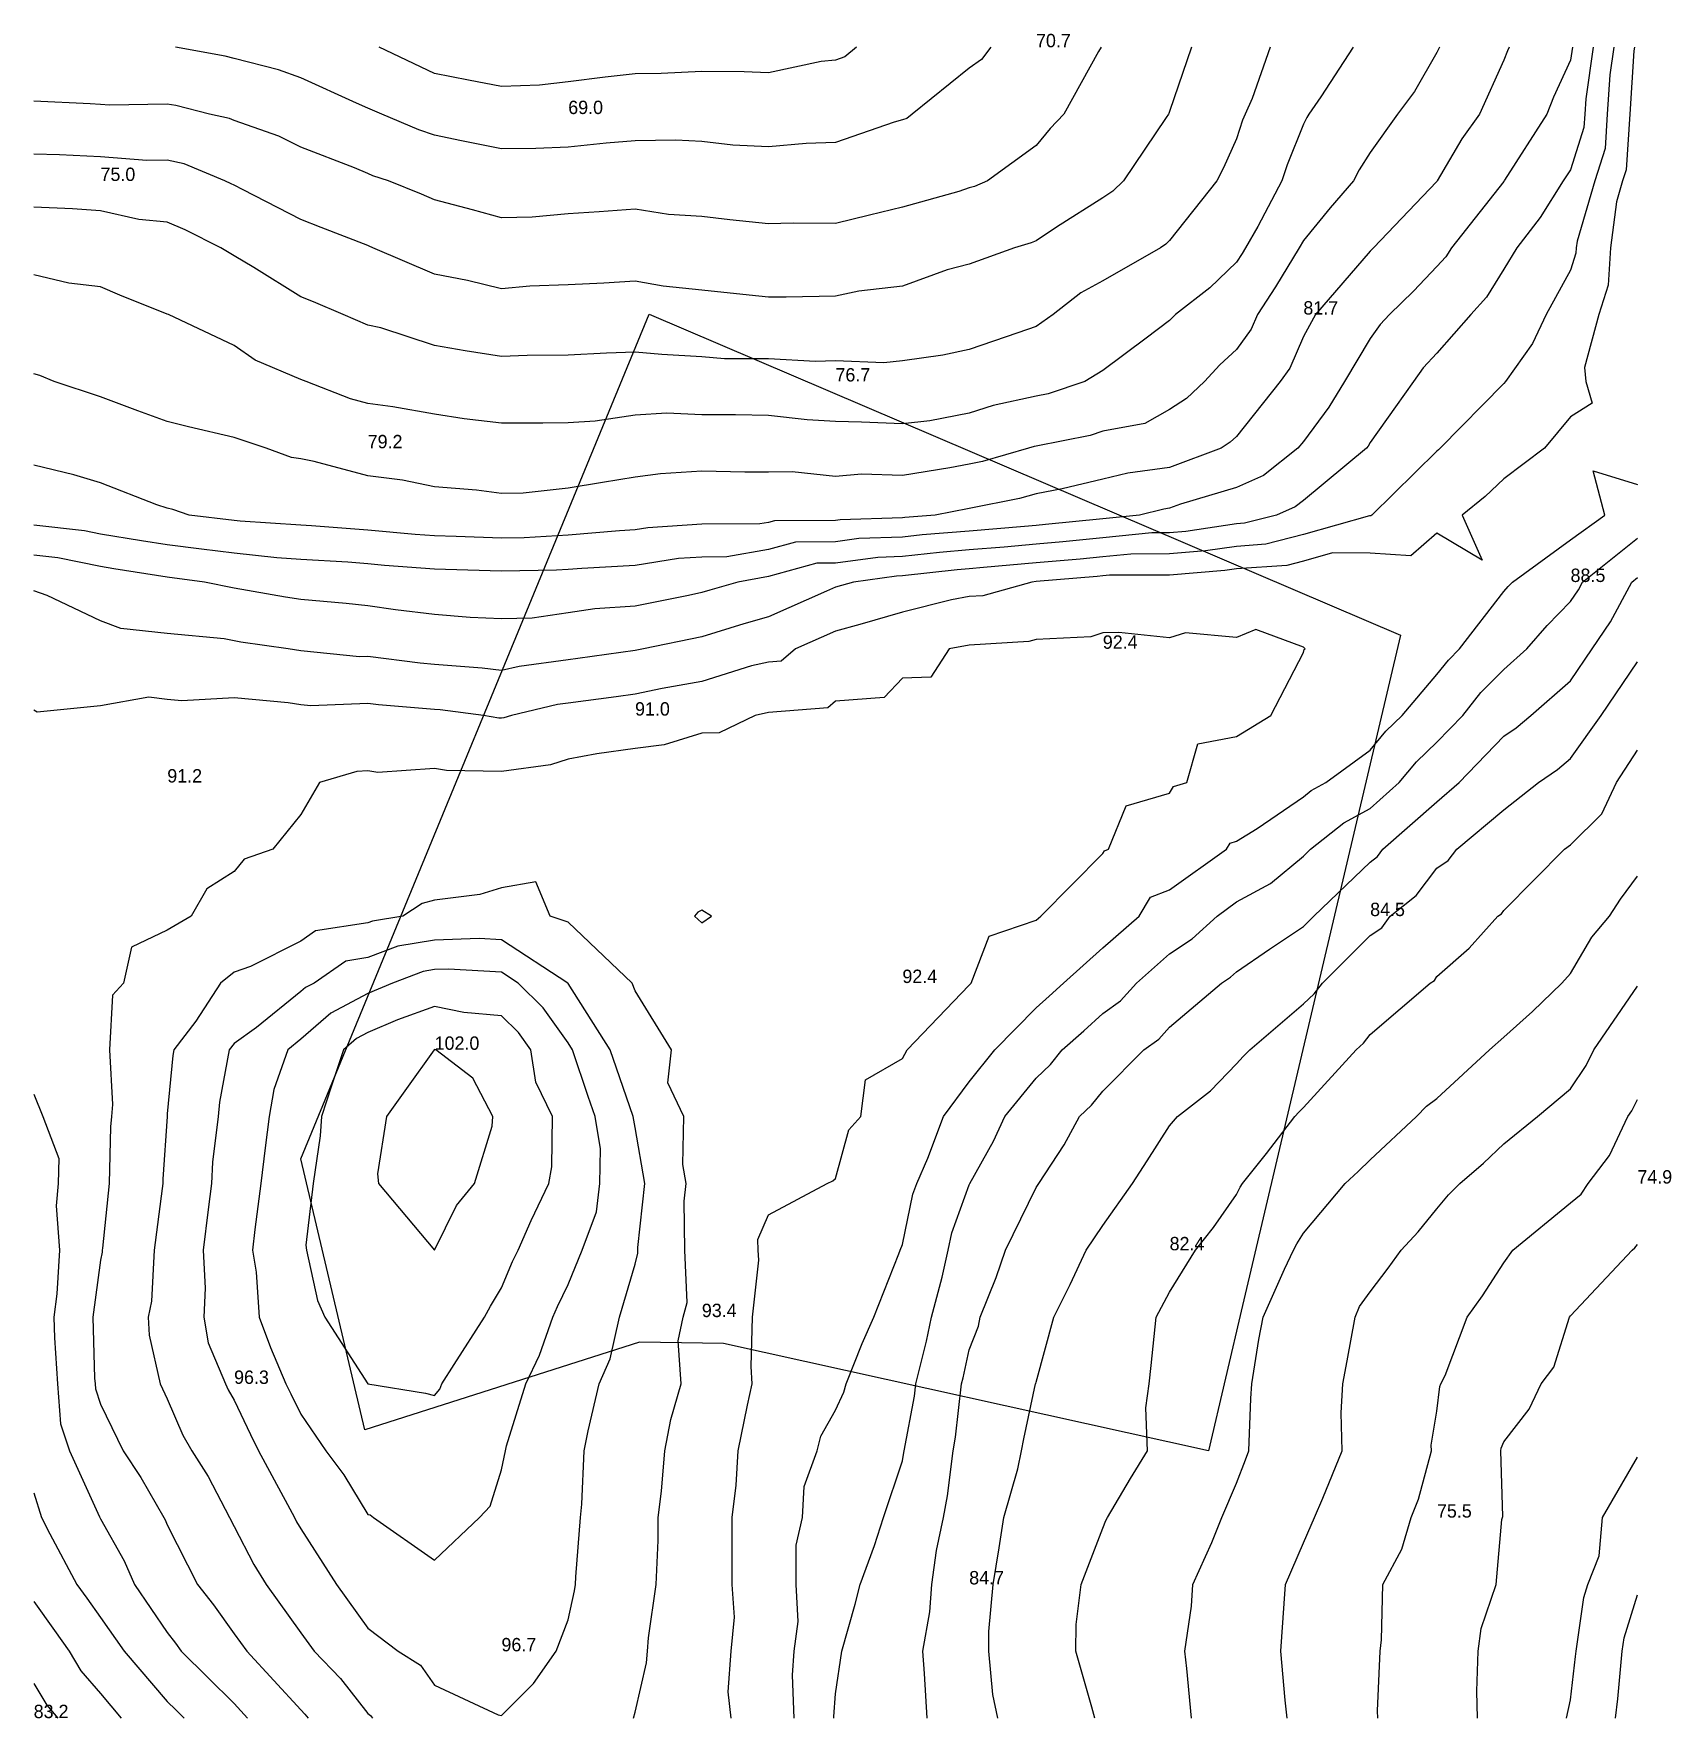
# Model space of a CAD drawing. Extents: x 0 to 123, y 0 to 126.
import ezdxf

# ---------------------------------------------------------------- set-up
doc = ezdxf.new("R2010")
doc.units = 0
for name, color, linetype in [('CONTOURS_MAJEURES', 3, 'CONTINUOUS'), ('CONTOURS_MINEURES', 8, 'CONTINUOUS'), ('PARCELLE', 4, 'CONTINUOUS'), ('POINTS_COTES', 7, 'CONTINUOUS')]:
    doc.layers.add(name, color=color, linetype=linetype)

msp = doc.modelspace()

# ---------------------------------------------------------------- linework, layer by layer
at = {"layer": 'CONTOURS_MAJEURES'}
for points in [[(105.185, 125), (105.002, 124.611), (103.315, 121.689), (102.038, 120.003), (100.003, 117.12), (99.18, 115.821), (98.768, 114.996), (97.004, 112.997), (95.005, 110.555), (94.684, 109.999), (92.926, 107.077), (91.569, 105.003), (91.099, 103.9), (89.996, 102.396), (88.755, 101.239), (87.616, 99.996), (86.259, 98.734), (84.998, 97.893), (83.132, 96.864), (79.999, 96.274), (79.046, 95.952), (75.001, 95.167), (74.863, 95.137), (74.439, 94.999), (70.988, 94.014), (70.003, 93.817), (68.542, 93.539), (65.004, 92.966), (61.938, 93.061), (59.995, 92.888), (56.757, 93.24), (54.997, 93.216), (53.205, 93.208), (49.999, 93.281), (46.914, 93.086), (45, 92.827), (42.574, 92.428), (40.002, 92.006), (36.633, 91.632), (35.004, 91.623), (33.141, 91.865), (30.005, 92.116), (27.608, 92.608), (24.996, 92.926), (20.983, 94.014), (19.998, 94.201), (19.302, 94.304), (17.403, 94.999), (15, 95.816), (11.596, 96.594), (10.001, 97.011), (7.799, 97.794), (5.003, 98.84), (1.535, 99.996), (0.459, 100.451), (0.005, 100.565)], [(119.773, 125), (119.735, 124.739), (119.424, 120.003), (119.158, 115.836), (118.895, 114.996), (118.434, 113.434), (117.977, 109.999), (117.805, 107.194), (117.118, 105.003), (116.041, 101.041), (116.13, 99.996), (116.619, 98.375), (114.998, 97.36), (113.044, 94.999), (110, 92.722), (108.607, 91.395), (106.876, 90.003), (108.381, 86.617), (105.002, 88.652), (103.056, 86.944), (100.003, 87.157), (97.187, 87.181), (95.005, 86.559), (93.761, 86.239), (89.996, 85.98), (89.141, 85.852), (84.998, 85.51), (80.506, 85.503), (79.999, 85.451), (79.586, 85.409), (75.001, 85.023), (74.689, 84.995), (71.03, 83.969), (70.003, 83.905), (68.67, 83.663), (65.004, 82.729), (61.827, 81.826), (59.995, 81.306), (57.004, 79.999), (55.923, 79.073), (54.997, 79), (53.711, 78.713), (49.999, 77.559), (47.02, 77.021), (45, 76.614), (43.586, 76.416), (40.002, 75.927), (39.186, 75.819), (35.75, 75.002), (35.178, 74.827), (35.004, 74.804), (34.808, 74.807), (33.653, 75.002), (30.428, 75.425), (30.005, 75.457), (25.805, 75.809), (24.996, 75.914), (20.73, 75.735), (19.998, 75.812), (19.046, 75.954), (15, 76.338), (11.102, 76.103), (10.001, 76.214), (8.614, 76.389), (5.003, 75.721), (0.27, 75.267), (0.005, 75.419)], [(71.622, 125), (70.919, 124.084), (70.003, 123.438), (65.726, 120.003), (65.339, 119.668), (65.004, 119.56), (64.396, 119.395), (59.995, 117.884), (57.798, 117.803), (54.997, 117.543), (52.315, 117.683), (49.999, 117.957), (48.05, 118.052), (45, 117.99), (42.827, 117.826), (40.002, 117.524), (37.573, 117.429), (35.004, 117.393), (32.016, 117.988), (30.005, 118.434), (28.835, 118.833), (26.045, 120.003), (24.996, 120.453), (24.171, 120.828), (19.998, 122.703), (18.319, 123.322), (15, 124.167), (14.333, 124.334), (10.611, 125)], [(56.91, 0.001), (56.776, 3.219), (56.907, 4.998), (57.216, 7.221), (57.057, 10.005), (57.057, 12.942), (57.534, 15.001), (57.663, 17.333), (58.632, 19.998), (58.907, 21.087), (59.995, 23.046), (60.61, 24.391), (60.8, 25.005), (61.986, 28.016), (62.871, 30.002), (64.749, 34.743), (64.847, 34.998), (65.004, 35.421), (65.791, 39.208), (66.075, 39.994), (66.905, 41.899), (68.082, 45.002), (70.003, 47.604), (71.931, 49.998), (75.001, 53.142), (75.985, 54.011), (77.065, 54.995), (79.999, 57.633), (82.708, 60.002), (83.579, 61.42), (84.998, 61.972), (89.253, 64.999), (89.53, 65.464), (89.996, 65.603), (91.548, 66.547), (95.005, 68.926), (95.599, 69.401), (96.682, 69.995), (100.003, 72.424), (101.179, 73.825), (102.409, 75.002), (105.002, 78.067), (105.853, 79.148), (106.692, 79.999), (110, 84.277), (110.335, 84.66), (110.661, 84.995), (114.998, 88.159), (117.556, 90.003), (116.691, 93.307), (119.997, 92.284)], [(86.626, 0.001), (86.289, 3.707), (86.137, 4.998), (86.632, 8.368), (86.744, 10.005), (88.145, 13.151), (88.893, 15.001), (89.996, 17.586), (90.68, 19.315), (90.925, 19.998), (91.081, 23.921), (91.147, 25.005), (91.685, 28.317), (92, 30.002), (93.583, 33.579), (94.271, 34.998), (94.517, 35.485), (95.005, 36.275), (98.135, 39.994), (99.111, 40.889), (100.003, 41.767), (103.478, 45.002), (104.221, 45.782), (105.002, 46.357), (108.945, 49.998), (110, 50.948), (112.139, 52.857), (114.335, 54.995), (114.998, 55.71), (116.582, 58.415), (117.9, 60.002), (118.722, 61.276), (119.997, 62.982)], [(37.578, 47.575), (37.202, 49.998), (36.288, 51.282), (35.004, 52.552), (32.202, 52.799), (30.005, 53.238), (27.234, 52.23), (24.996, 51.284), (24.157, 50.837), (23.193, 49.998), (22.298, 47.301), (21.541, 45.002), (21.434, 43.563), (20.919, 39.994), (20.371, 35.371), (20.41, 34.998), (21.236, 31.24), (21.783, 30.002), (24.996, 25.005), (29.314, 24.315), (30.005, 24.144), (30.393, 24.616), (30.553, 25.005), (31.459, 26.459), (33.738, 30.002), (34.188, 30.817), (35.004, 32.191), (35.842, 34.16), (36.253, 34.998), (37.235, 37.229), (38.547, 39.994), (38.762, 41.236), (38.823, 45.002), (37.578, 47.575)], [(0.005, 46.689), (0.7, 45.002), (1.884, 41.877), (1.834, 39.994), (1.676, 38.323), (1.931, 34.998), (1.744, 31.74), (1.506, 30.002), (1.555, 28.452), (1.779, 25.005), (2.014, 22.011), (2.687, 19.998), (4.939, 15.065), (4.959, 15.001), (5.003, 14.916), (6.766, 11.768), (7.546, 10.005), (10.001, 6.396), (10.615, 5.613), (11.05, 4.998), (13.044, 3.042), (15, 1.087), (16.013, 0.001)], [(118.372, 0.001), (118.541, 1.456), (118.859, 4.998), (119, 5.996), (119.997, 9.235)]]:
    msp.add_lwpolyline(points, dxfattribs=at)
at = {"layer": 'CONTOURS_MINEURES'}
for points in [[(79.884, 125), (79.68, 124.681), (77.076, 120.003), (76.069, 118.934), (75.001, 117.659), (71.379, 114.996), (70.405, 114.594), (70.003, 114.477), (69.218, 114.211), (65.004, 113.033), (62.548, 112.45), (59.995, 111.824), (56.841, 111.843), (54.997, 111.78), (52.081, 112.081), (49.999, 112.351), (47.515, 112.482), (45, 112.899), (42.309, 112.69), (40.002, 112.549), (37.291, 112.286), (35.004, 112.248), (32.833, 112.826), (30.005, 113.58), (29.011, 114.004), (26.553, 114.996), (25.392, 115.392), (24.996, 115.558), (24.005, 115.989), (19.998, 117.526), (18.344, 118.346), (15, 119.522), (14.661, 119.664), (13.148, 120.003), (10.631, 120.633), (10.001, 120.745), (5.669, 120.67), (5.003, 120.721), (4.23, 120.776), (0.005, 120.963)], [(86.632, 125), (84.998, 120.188), (84.947, 120.054), (84.926, 120.003), (84.748, 119.753), (81.556, 114.996), (80.753, 114.242), (79.999, 113.738), (76.546, 111.544), (75.001, 110.508), (74.641, 110.359), (73.398, 109.999), (70.003, 108.767), (68.352, 108.349), (65.004, 107.136), (61.753, 106.757), (59.995, 106.382), (56.3, 106.305), (54.997, 106.312), (53.548, 106.452), (49.999, 106.827), (47.115, 107.117), (45, 107.501), (42.661, 107.342), (40.002, 107.239), (37.129, 107.128), (35.004, 106.919), (32.453, 107.553), (30.005, 108.018), (25.386, 109.999), (25.113, 110.116), (24.996, 110.163), (21.513, 111.514), (19.998, 112.113), (15.673, 114.322), (15, 114.685), (14.792, 114.788), (14.31, 114.996), (11.272, 116.269), (10.001, 116.554), (8.471, 116.529), (5.003, 116.803), (1.946, 116.941), (0.005, 117.006)], [(92.528, 125), (91.174, 121.179), (90.648, 120.003), (90.463, 119.536), (89.996, 118.158), (89.021, 115.973), (88.533, 114.996), (84.998, 110.538), (84.72, 110.277), (84.305, 109.999), (79.999, 107.53), (78.364, 106.638), (76.292, 105.003), (75.001, 104.101), (73.642, 103.641), (70.003, 102.398), (68.027, 101.975), (65.004, 101.547), (63.605, 101.395), (59.995, 101.531), (58.491, 101.502), (54.997, 101.687), (51.687, 101.687), (49.999, 101.849), (47.009, 102.008), (45, 102.199), (42.875, 102.124), (40.002, 101.963), (36.936, 101.931), (35.004, 101.864), (32.289, 102.283), (30.005, 102.676), (25.983, 104.017), (24.996, 104.219), (23.166, 105.003), (20.939, 105.944), (19.998, 106.341), (16.483, 108.516), (15, 109.395), (14.01, 109.999), (11.333, 111.331), (10.001, 111.904), (7.875, 112.125), (5.003, 112.766), (2.907, 112.901), (0.005, 113.048)], [(98.737, 125), (96.305, 121.302), (95.421, 120.003), (95.26, 119.748), (95.005, 119.237), (93.803, 116.198), (93.395, 114.996), (91.603, 111.602), (90.677, 109.999), (90.422, 109.575), (89.996, 108.924), (87.997, 107.002), (85.439, 105.003), (85.21, 104.79), (84.998, 104.558), (83.233, 103.236), (79.999, 100.824), (78.642, 99.996), (75.922, 99.074), (75.001, 98.896), (71.796, 98.202), (70.003, 97.619), (67.064, 97.058), (65.004, 96.82), (61.943, 96.942), (59.995, 97.011), (57.87, 97.124), (54.997, 97.456), (52.508, 97.507), (49.999, 97.507), (47.372, 97.624), (45, 97.475), (42.022, 97.019), (40.002, 96.907), (38.112, 96.888), (35.004, 96.873), (32.214, 97.207), (30.005, 97.562), (26.886, 98.11), (24.996, 98.348), (23.709, 98.709), (20.382, 99.996), (19.998, 100.152), (16.585, 101.584), (15, 102.686), (10.081, 105.003), (10.001, 105.043), (6.447, 106.447), (5.003, 107.068), (2.645, 107.36), (0.005, 107.987)], [(105.185, 125), (105.002, 124.611), (103.315, 121.689), (102.038, 120.003), (100.003, 117.12), (99.18, 115.821), (98.768, 114.996), (97.004, 112.997), (95.005, 110.555), (94.684, 109.999), (92.926, 107.077), (91.569, 105.003), (91.099, 103.9), (89.996, 102.396), (88.755, 101.239), (87.616, 99.996), (86.259, 98.734), (84.998, 97.893), (83.132, 96.864), (79.999, 96.274), (79.046, 95.952), (75.001, 95.167), (74.863, 95.137), (74.439, 94.999), (70.988, 94.014), (70.003, 93.817), (68.542, 93.539), (65.004, 92.966), (61.938, 93.061), (59.995, 92.888), (56.757, 93.24), (54.997, 93.216), (53.205, 93.208), (49.999, 93.281), (46.914, 93.086), (45, 92.827), (42.574, 92.428), (40.002, 92.006), (36.633, 91.632), (35.004, 91.623), (33.141, 91.865), (30.005, 92.116), (27.608, 92.608), (24.996, 92.926), (20.983, 94.014), (19.998, 94.201), (19.302, 94.304), (17.403, 94.999), (15, 95.816), (11.596, 96.594), (10.001, 97.011), (7.799, 97.794), (5.003, 98.84), (1.535, 99.996), (0.459, 100.451), (0.005, 100.565)], [(110.404, 125), (110.276, 124.724), (110, 124.037), (108.18, 120.003), (106.852, 118.149), (105.027, 114.996), (105.002, 114.964), (100.247, 109.999), (100.128, 109.875), (100.003, 109.753), (95.909, 105.003), (95.005, 103.35), (94.003, 100.997), (93.268, 99.996), (89.996, 95.885), (89.537, 95.458), (88.849, 94.999), (84.998, 93.563), (81.867, 93.132), (79.999, 92.676), (76.952, 91.953), (75.001, 91.591), (73.765, 91.238), (70.003, 90.486), (67.46, 90.003), (65.187, 89.82), (65.004, 89.8), (60.353, 89.645), (59.995, 89.596), (55.425, 89.574), (54.997, 89.457), (54.332, 89.337), (49.999, 89.326), (45.954, 89.047), (45, 88.894), (43.832, 88.832), (40.002, 88.497), (36.702, 88.301), (35.004, 88.276), (31.612, 88.393), (30.005, 88.437), (28.551, 88.549), (24.996, 88.87), (20.79, 89.209), (19.998, 89.258), (15.451, 89.55), (15, 89.599), (11.633, 90.003), (10.42, 90.421), (10.001, 90.515), (9.225, 90.779), (5.003, 92.412), (3.008, 93.005), (0.005, 93.743)], [(115.137, 125), (114.998, 124.022), (113.723, 121.278), (113.211, 120.003), (110.067, 115.063), (110.022, 114.996), (110.014, 114.982), (110, 114.965), (106.08, 109.999), (105.67, 109.331), (105.002, 108.599), (103.242, 106.762), (101.449, 105.003), (100.745, 104.26), (100.003, 103.203), (98.079, 99.996), (96.92, 98.082), (95.005, 95.513), (94.603, 94.999), (92.028, 92.972), (89.996, 92.076), (85.802, 90.807), (84.998, 90.507), (84.554, 90.446), (82.738, 90.003), (79.999, 89.718), (75.717, 89.286), (75.001, 89.225), (74.149, 89.149), (70.003, 88.798), (66.488, 88.516), (65.004, 88.351), (61.756, 88.242), (59.995, 88.001), (57.009, 87.987), (54.997, 87.433), (51.87, 86.87), (49.999, 86.865), (48.252, 86.745), (45, 86.224), (41.016, 86.011), (40.002, 85.922), (39.128, 85.87), (35.004, 85.809), (34.162, 85.838), (30.005, 85.952), (26.243, 86.241), (24.996, 86.354), (23.521, 86.473), (19.998, 86.69), (18.19, 86.806), (15, 87.15), (12.556, 87.443), (10.001, 87.777), (8.081, 88.079), (5.003, 88.563), (3.813, 88.811), (0.005, 89.235)], [(116.682, 125), (116.133, 121.138), (116.058, 120.003), (115.995, 119.005), (114.998, 115.825), (114.445, 114.996), (112.73, 112.267), (110.966, 109.999), (110, 108.401), (108.709, 106.294), (107.53, 105.003), (105.002, 102.118), (103.97, 101.029), (103.244, 99.996), (101.9, 98.1), (100.003, 95.425), (99.843, 95.16), (99.723, 94.999), (95.005, 91.099), (94.391, 90.616), (93.001, 90.003), (90.61, 89.389), (89.996, 89.346), (86.218, 88.78), (84.998, 88.68), (83.675, 88.677), (79.999, 88.296), (77.007, 87.993), (75.001, 87.825), (72.613, 87.611), (70.003, 87.39), (67.79, 87.212), (65.004, 86.901), (63.159, 86.84), (59.995, 86.407), (58.593, 86.4), (54.997, 85.41), (52.694, 84.995), (50.606, 84.388), (49.999, 84.201), (48.999, 83.996), (45, 83.197), (42.001, 82.997), (40.002, 82.686), (37.291, 82.285), (35.004, 82.229), (32.667, 82.335), (30.005, 82.566), (27.072, 82.925), (24.996, 83.221), (23.383, 83.382), (19.998, 83.694), (18.857, 83.855), (15, 84.523), (12.778, 84.995), (10.001, 85.358), (5.994, 85.988), (5.003, 86.144), (1.814, 86.808), (0.005, 87.009)], [(118.227, 125), (117.934, 122.938), (117.741, 120.003), (117.576, 117.42), (116.817, 114.996), (115.485, 110.486), (115.42, 109.999), (115.396, 109.602), (114.998, 108.334), (113.176, 105.003), (112.153, 102.846), (110.128, 99.996), (110, 99.85), (105.252, 94.999), (105.124, 94.877), (105.002, 94.779), (100.131, 90.003), (100.063, 89.943), (100.003, 89.947), (99.948, 89.947), (95.005, 88.538), (92.185, 87.814), (89.996, 87.663), (87.679, 87.316), (84.998, 87.095), (82.09, 87.09), (79.999, 86.873), (78.297, 86.701), (75.001, 86.424), (71.077, 86.072), (70.003, 85.981), (69.091, 85.908), (65.004, 85.452), (64.562, 85.437), (61.335, 84.995), (59.995, 84.615), (59.319, 84.319), (54.997, 82.399), (53.137, 81.858), (49.999, 80.892), (45.645, 79.999), (45, 79.869), (40.73, 79.271), (40.002, 79.172), (36.321, 78.682), (35.004, 78.369), (33.562, 78.558), (30.005, 78.821), (28.916, 78.913), (24.996, 79.42), (24.392, 79.395), (19.998, 79.857), (19.052, 79.999), (15.503, 80.502), (15, 80.589), (14.25, 80.748), (10.001, 81.134), (6.533, 81.528), (5.003, 82.081), (1.015, 83.985), (0.005, 84.327)], [(119.773, 125), (119.735, 124.739), (119.424, 120.003), (119.158, 115.836), (118.895, 114.996), (118.434, 113.434), (117.977, 109.999), (117.805, 107.194), (117.118, 105.003), (116.041, 101.041), (116.13, 99.996), (116.619, 98.375), (114.998, 97.36), (113.044, 94.999), (110, 92.722), (108.607, 91.395), (106.876, 90.003), (108.381, 86.617), (105.002, 88.652), (103.056, 86.944), (100.003, 87.157), (97.187, 87.181), (95.005, 86.559), (93.761, 86.239), (89.996, 85.98), (89.141, 85.852), (84.998, 85.51), (80.506, 85.503), (79.999, 85.451), (79.586, 85.409), (75.001, 85.023), (74.689, 84.995), (71.03, 83.969), (70.003, 83.905), (68.67, 83.663), (65.004, 82.729), (61.827, 81.826), (59.995, 81.306), (57.004, 79.999), (55.923, 79.073), (54.997, 79), (53.711, 78.713), (49.999, 77.559), (47.02, 77.021), (45, 76.614), (43.586, 76.416), (40.002, 75.927), (39.186, 75.819), (35.75, 75.002), (35.178, 74.827), (35.004, 74.804), (34.808, 74.807), (33.653, 75.002), (30.428, 75.425), (30.005, 75.457), (25.805, 75.809), (24.996, 75.914), (20.73, 75.735), (19.998, 75.812), (19.046, 75.954), (15, 76.338), (11.102, 76.103), (10.001, 76.214), (8.614, 76.389), (5.003, 75.721), (0.27, 75.267), (0.005, 75.419)], [(71.622, 125), (70.919, 124.084), (70.003, 123.438), (65.726, 120.003), (65.339, 119.668), (65.004, 119.56), (64.396, 119.395), (59.995, 117.884), (57.798, 117.803), (54.997, 117.543), (52.315, 117.683), (49.999, 117.957), (48.05, 118.052), (45, 117.99), (42.827, 117.826), (40.002, 117.524), (37.573, 117.429), (35.004, 117.393), (32.016, 117.988), (30.005, 118.434), (28.835, 118.833), (26.045, 120.003), (24.996, 120.453), (24.171, 120.828), (19.998, 122.703), (18.319, 123.322), (15, 124.167), (14.333, 124.334), (10.611, 125)], [(61.58, 125), (60.707, 124.289), (59.995, 124.044), (58.934, 123.939), (54.997, 123.076), (53.161, 123.164), (49.999, 123.197), (46.96, 123.04), (45, 123.001), (42.754, 122.754), (40.002, 122.404), (37.844, 122.16), (35.004, 122.057), (32.533, 122.53), (30.005, 123.029), (25.863, 125)], [(56.91, 0.001), (56.776, 3.219), (56.907, 4.998), (57.216, 7.221), (57.057, 10.005), (57.057, 12.942), (57.534, 15.001), (57.663, 17.333), (58.632, 19.998), (58.907, 21.087), (59.995, 23.046), (60.61, 24.391), (60.8, 25.005), (61.986, 28.016), (62.871, 30.002), (64.749, 34.743), (64.847, 34.998), (65.004, 35.421), (65.791, 39.208), (66.075, 39.994), (66.905, 41.899), (68.082, 45.002), (70.003, 47.604), (71.931, 49.998), (75.001, 53.142), (75.985, 54.011), (77.065, 54.995), (79.999, 57.633), (82.708, 60.002), (83.579, 61.42), (84.998, 61.972), (89.253, 64.999), (89.53, 65.464), (89.996, 65.603), (91.548, 66.547), (95.005, 68.926), (95.599, 69.401), (96.682, 69.995), (100.003, 72.424), (101.179, 73.825), (102.409, 75.002), (105.002, 78.067), (105.853, 79.148), (106.692, 79.999), (110, 84.277), (110.335, 84.66), (110.661, 84.995), (114.998, 88.159), (117.556, 90.003), (116.691, 93.307), (119.997, 92.284)], [(59.877, 0.001), (59.871, 0.125), (59.995, 1.818), (60.469, 4.998), (61.472, 8.529), (61.841, 10.005), (62.917, 12.92), (63.593, 15.001), (65.004, 19.254), (65.118, 19.884), (65.132, 19.998), (65.912, 24.096), (66.014, 25.005), (66.803, 28.204), (67.194, 30.002), (67.981, 32.977), (68.436, 34.998), (68.706, 36.295), (70.003, 39.885), (70.054, 39.994), (71.832, 43.169), (72.681, 45.002), (75.001, 47.887), (76.09, 48.91), (76.962, 49.998), (78.575, 51.422), (79.999, 52.719), (81.321, 53.674), (82.512, 54.995), (84.998, 57.175), (86.688, 58.309), (88.551, 60.002), (89.996, 61.063), (92.551, 62.45), (95.005, 64.475), (95.551, 64.999), (98.026, 66.975), (100.003, 68.06), (102.166, 69.995), (103.461, 71.538), (105.002, 73.013), (106.936, 75.002), (108.285, 76.717), (110, 78.456), (111.721, 79.999), (113.25, 81.747), (114.998, 83.547), (115.587, 84.407), (115.902, 84.995), (119.997, 88.284)], [(66.846, 0.001), (66.67, 3.332), (66.539, 4.998), (67.059, 7.947), (67.207, 10.005), (67.552, 12.552), (68.08, 15.001), (68.374, 16.629), (68.794, 19.998), (68.988, 21.015), (69.438, 25.005), (69.549, 25.458), (70.003, 27.542), (70.689, 29.315), (70.823, 30.002), (72.027, 32.974), (72.709, 34.998), (75.001, 39.695), (75.205, 39.994), (77.111, 42.888), (78.259, 45.002), (79.156, 45.845), (79.999, 46.897), (83.08, 49.998), (84.193, 50.802), (84.998, 51.694), (88.889, 54.995), (89.552, 55.44), (89.996, 55.843), (92.468, 57.531), (95.005, 59.217), (95.793, 60.002), (100.003, 64.036), (100.542, 64.46), (100.952, 64.999), (105.002, 68.539), (106.651, 69.995), (110, 73.456), (110.916, 74.085), (112.02, 75.002), (114.998, 77.605), (116.617, 79.999), (117.99, 82.005), (119.591, 84.995), (119.997, 85.321)], [(52.18, 0.001), (51.962, 1.964), (52.202, 4.998), (52.453, 7.546), (52.263, 10.005), (52.263, 12.269), (52.263, 15.001), (52.571, 17.426), (52.718, 19.998), (53.406, 23.412), (53.772, 25.005), (53.701, 26.301), (53.781, 30.002), (54.265, 34.267), (54.202, 34.998), (54.186, 35.808), (54.997, 37.663), (59.37, 39.994), (59.803, 40.187), (59.995, 40.38), (60.986, 44.011), (61.893, 45.002), (62.242, 47.757), (65.004, 49.337), (65.356, 49.998), (70.003, 54.832), (70.159, 54.995), (71.499, 58.503), (75.001, 59.699), (75.361, 60.002), (79.999, 64.681), (80.12, 64.878), (80.431, 64.999), (81.753, 68.242), (84.998, 69.2), (85.294, 69.699), (86.293, 69.995), (87.098, 72.898), (89.996, 73.448), (92.572, 75.002), (95.005, 79.721), (95.056, 79.948), (95.152, 79.999), (95.005, 80.115), (91.439, 81.439), (89.996, 80.848), (86.19, 81.191), (84.998, 80.806), (81.207, 81.206), (79.999, 81.199), (79.1, 80.898), (75.001, 80.7), (74.453, 80.546), (70.003, 80.271), (68.503, 79.999), (67.138, 77.866), (65.004, 77.813), (63.646, 76.357), (59.995, 76.073), (59.418, 75.579), (54.997, 75.229), (53.98, 75.002), (51.289, 73.709), (49.999, 73.68), (47.176, 72.823), (45, 72.547), (42.148, 72.145), (40.002, 71.733), (38.674, 71.326), (35.004, 70.83), (30.903, 70.895), (30.005, 71.047), (25.757, 70.756), (24.996, 70.862), (24.185, 70.808), (21.393, 69.995), (19.998, 67.597), (17.902, 64.999), (15.749, 64.249), (15, 63.333), (12.955, 62.046), (11.786, 60.002), (10.001, 58.937), (7.321, 57.68), (6.728, 54.995), (5.91, 54.088), (5.668, 49.998), (5.91, 45.908), (5.815, 45.002), (5.764, 44.239), (5.645, 39.994), (5.159, 35.154), (5.138, 34.998), (5.132, 34.869), (5.003, 34.254), (4.42, 30.002), (4.566, 25.442), (4.595, 25.005), (4.624, 24.626), (5.003, 23.493), (6.694, 19.998), (8.011, 18.008), (9.738, 15.001), (9.833, 14.833), (10.001, 14.452), (12.271, 10.005), (13.471, 8.474), (15, 6.31), (15.949, 4.998), (19.998, 0.622), (20.304, 0.307), (20.54, 0.001)], [(72.154, 0.001), (71.782, 1.78), (71.468, 4.998), (71.476, 6.474), (71.791, 10.005), (72.254, 12.751), (72.606, 15.001), (73.651, 18.648), (73.919, 19.998), (74.094, 20.906), (74.971, 25.005), (74.979, 25.027), (75.001, 25.137), (76.331, 30.002), (77.548, 32.452), (78.759, 34.998), (79.999, 36.858), (82.217, 39.994), (83.309, 41.686), (84.998, 44.303), (85.58, 45.002), (88.06, 46.937), (89.996, 48.956), (90.497, 49.499), (90.989, 49.998), (95.005, 53.436), (95.816, 54.184), (96.433, 54.995), (100.003, 58.548), (100.885, 59.119), (101.493, 60.002), (103.457, 61.546), (105.002, 63.581), (105.838, 64.163), (106.49, 64.999), (110, 67.961), (112.594, 69.995), (114.02, 70.975), (114.998, 71.787), (117.285, 75.002), (119.997, 79.012)], [(79.399, 0.001), (79.184, 0.816), (77.984, 4.998), (78, 7), (78.391, 10.005), (79.999, 14.206), (80.224, 14.777), (80.346, 15.001), (82.079, 17.919), (83.348, 19.998), (83.219, 23.224), (83.456, 25.005), (83.628, 26.375), (83.982, 30.002), (84.998, 31.866), (86.941, 34.998), (88.278, 36.716), (89.996, 39.172), (90.272, 39.719), (90.442, 39.994), (92.241, 42.239), (94.364, 45.002), (94.671, 45.335), (95.005, 45.674), (98.965, 49.998), (99.505, 50.496), (100.003, 51.151), (104.502, 54.995), (104.806, 55.191), (105.002, 55.476), (107.399, 57.601), (109.563, 60.002), (109.821, 60.181), (110, 60.411), (114.548, 64.999), (114.998, 65.339), (117.335, 67.659), (118.439, 69.995), (119.997, 72.421)], [(44.879, 0.001), (45, 0.455), (45.857, 4.141), (45.92, 4.998), (46.013, 6.013), (46.589, 10.005), (46.722, 13.28), (46.722, 15.001), (46.974, 16.974), (47.238, 19.998), (47.671, 22.33), (48.448, 25.005), (48.224, 28.228), (48.597, 30.002), (48.896, 31.104), (48.718, 34.998), (48.68, 38.676), (48.822, 39.994), (48.576, 41.42), (48.644, 45.002), (47.464, 47.536), (47.737, 49.998), (45, 54.418), (44.783, 54.995), (40.002, 59.543), (38.651, 60.002), (37.574, 62.572), (35.004, 62.11), (33.378, 61.628), (30.005, 61.192), (29.063, 60.942), (27.636, 60.002), (25.365, 59.634), (24.996, 59.495), (21.101, 58.897), (19.998, 58.129), (16.23, 56.227), (15, 55.812), (13.987, 54.995), (12.143, 52.14), (10.497, 49.998), (10.421, 49.579), (10.001, 45.202), (9.98, 45.002), (9.669, 40.327), (9.66, 39.994), (9.622, 39.615), (9.013, 34.998), (8.821, 31.182), (8.573, 30.002), (8.64, 28.641), (9.478, 25.005), (10.001, 23.88), (11.17, 21.169), (11.836, 19.998), (13.068, 18.067), (14.655, 15.001), (15, 14.348), (16.485, 11.49), (17.408, 10.005), (19.998, 6.376), (20.992, 4.998), (22.962, 2.964), (24.996, 0.336), (25.203, 0.207), (25.347, 0.001)], [(86.626, 0.001), (86.289, 3.707), (86.137, 4.998), (86.632, 8.368), (86.744, 10.005), (88.145, 13.151), (88.893, 15.001), (89.996, 17.586), (90.68, 19.315), (90.925, 19.998), (91.081, 23.921), (91.147, 25.005), (91.685, 28.317), (92, 30.002), (93.583, 33.579), (94.271, 34.998), (94.517, 35.485), (95.005, 36.275), (98.135, 39.994), (99.111, 40.889), (100.003, 41.767), (103.478, 45.002), (104.221, 45.782), (105.002, 46.357), (108.945, 49.998), (110, 50.948), (112.139, 52.857), (114.335, 54.995), (114.998, 55.71), (116.582, 58.415), (117.9, 60.002), (118.722, 61.276), (119.997, 62.982)], [(49.999, 60.456), (49.705, 60.296), (49.443, 60.002), (49.999, 59.501), (50.713, 60.002), (49.999, 60.456)], [(43.151, 49.998), (40.002, 54.95), (39.983, 54.976), (39.965, 54.995), (35.004, 58.232), (33.334, 58.329), (30.005, 58.19), (27.255, 57.744), (24.996, 56.894), (23.353, 56.641), (20.987, 54.995), (20.341, 54.651), (19.998, 54.352), (16.666, 51.664), (15, 50.482), (14.628, 49.998), (13.916, 46.085), (13.812, 45.002), (13.396, 41.601), (13.303, 39.994), (13.066, 38.062), (12.68, 34.998), (12.844, 32.157), (12.731, 30.002), (13.072, 28.075), (14.369, 25.005), (14.559, 24.564), (15, 23.788), (16.223, 21.223), (16.831, 19.998), (19.008, 15.991), (19.513, 15.001), (19.678, 14.682), (19.998, 14.169), (22.657, 10.005), (24.996, 6.741), (27.282, 4.998), (28.955, 3.95), (30.005, 2.454), (34.749, 0.255), (35.004, 0.198), (37.404, 2.598), (39.103, 4.998), (40.002, 7.354), (40.48, 9.526), (40.554, 10.005), (40.579, 10.581), (40.919, 15.001), (41.008, 16.007), (41.205, 19.998), (41.501, 21.5), (42.309, 25.005), (43.128, 26.876), (43.839, 30.002), (45, 33.964), (45.221, 34.778), (45.211, 34.998), (45.208, 35.206), (45.728, 39.994), (45, 44.197), (44.872, 45.002), (43.616, 48.615), (43.151, 49.998)], [(40.327, 49.998), (40.002, 50.509), (38.136, 53.129), (36.249, 54.995), (35.004, 55.807), (31.046, 56.037), (30.005, 55.994), (29.145, 55.855), (26.862, 54.995), (24.996, 54.206), (22.249, 52.744), (19.998, 50.783), (19.025, 49.998), (17.963, 47.036), (17.622, 45.002), (17.33, 42.667), (17.006, 39.994), (16.549, 36.547), (16.386, 34.998), (16.642, 33.356), (16.874, 30.002), (17.726, 27.731), (18.882, 25.005), (19.243, 24.249), (19.998, 22.729), (21.872, 19.998), (23.211, 18.213), (24.996, 15.239), (25.192, 15.197), (25.443, 15.001), (30.005, 11.816), (33.359, 15.001), (34.159, 15.845), (35.004, 18.57), (35.296, 19.998), (35.382, 20.377), (36.826, 25.005), (37.847, 27.159), (38.854, 30.002), (39.197, 30.806), (40.002, 32.449), (41.052, 34.998), (42.118, 37.879), (42.372, 39.994), (42.408, 42.592), (42.024, 45.002), (41.502, 46.502), (40.327, 49.998)], [(93.804, 0.001), (93.656, 1.346), (93.324, 4.998), (93.574, 8.574), (93.674, 10.005), (95.005, 13.117), (95.58, 14.427), (95.85, 15.001), (96.46, 16.456), (97.899, 19.998), (97.835, 22.833), (97.969, 25.005), (98.289, 26.719), (98.874, 30.002), (99.218, 30.787), (100.003, 31.897), (101.346, 33.656), (102.33, 34.998), (103.606, 36.393), (105.002, 38.096), (105.853, 39.143), (106.713, 39.994), (108.486, 41.511), (110, 42.966), (112.524, 45.002), (114.998, 47.077), (116.171, 48.826), (116.749, 49.998), (119.997, 54.771)], [(37.578, 47.575), (37.202, 49.998), (36.288, 51.282), (35.004, 52.552), (32.202, 52.799), (30.005, 53.238), (27.234, 52.23), (24.996, 51.284), (24.157, 50.837), (23.193, 49.998), (22.298, 47.301), (21.541, 45.002), (21.434, 43.563), (20.919, 39.994), (20.371, 35.371), (20.41, 34.998), (21.236, 31.24), (21.783, 30.002), (24.996, 25.005), (29.314, 24.315), (30.005, 24.144), (30.393, 24.616), (30.553, 25.005), (31.459, 26.459), (33.738, 30.002), (34.188, 30.817), (35.004, 32.191), (35.842, 34.16), (36.253, 34.998), (37.235, 37.229), (38.547, 39.994), (38.762, 41.236), (38.823, 45.002), (37.578, 47.575)], [(32.871, 47.867), (30.086, 49.998), (30.005, 50.014), (29.961, 49.998), (27.888, 47.114), (26.402, 45.002), (25.727, 40.725), (25.802, 39.994), (30.005, 34.998), (31.641, 38.359), (32.996, 39.994), (34.298, 44.295), (34.365, 45.002), (32.871, 47.867)], [(0.005, 46.689), (0.7, 45.002), (1.884, 41.877), (1.834, 39.994), (1.676, 38.323), (1.931, 34.998), (1.744, 31.74), (1.506, 30.002), (1.555, 28.452), (1.779, 25.005), (2.014, 22.011), (2.687, 19.998), (4.939, 15.065), (4.959, 15.001), (5.003, 14.916), (6.766, 11.768), (7.546, 10.005), (10.001, 6.396), (10.615, 5.613), (11.05, 4.998), (13.044, 3.042), (15, 1.087), (16.013, 0.001)], [(100.568, 0.001), (100.546, 0.543), (100.744, 4.998), (100.858, 5.853), (100.961, 10.005), (102.367, 12.639), (103.066, 15.001), (103.62, 16.382), (104.588, 19.998), (104.58, 20.42), (105.002, 22.957), (105.208, 24.799), (105.3, 25.005), (105.618, 25.621), (107.266, 30.002), (108.416, 31.585), (110, 34.049), (110.675, 34.998), (114.998, 38.551), (115.784, 39.209), (116.324, 39.994), (117.912, 42.083), (119.287, 45.002), (119.572, 45.427), (119.997, 46.29)], [(108.041, 0.001), (107.973, 2.028), (108.08, 4.998), (108.302, 6.699), (109.44, 10.005), (109.858, 14.86), (109.899, 15.001), (109.921, 15.08), (109.77, 19.998), (109.794, 20.205), (110, 20.67), (111.895, 23.107), (112.787, 25.005), (113.735, 26.268), (114.926, 30.002), (114.998, 30.096), (119.598, 34.998), (119.815, 35.179), (119.997, 35.443)], [(114.7, 0.001), (114.998, 1.364), (115.378, 4.618), (115.412, 4.998), (115.98, 9.022), (116.282, 10.005), (117.136, 12.142), (117.393, 15.001), (119.997, 19.529)], [(0.005, 16.849), (0.594, 15.001), (1.21, 13.797), (3.233, 10.005), (3.979, 8.979), (5.003, 7.516), (6.772, 4.998), (10.001, 1.244), (10.629, 0.629), (11.257, 0.001)], [(118.372, 0.001), (118.541, 1.456), (118.859, 4.998), (119, 5.996), (119.997, 9.235)], [(0.005, 8.717), (1.57, 6.566), (2.668, 4.998), (3.542, 3.537), (5.003, 1.851), (6.561, 0.001)], [(0.005, 2.602), (0.979, 0.975), (1.822, 0.001)]]:
    msp.add_lwpolyline(points, dxfattribs=at)
at = {"layer": 'PARCELLE'}
msp.add_lwpolyline([(24.79, 21.563), (20, 41.844), (46.066, 105.031), (102.281, 81.027), (90.461, 30.874), (87.911, 20), (51.61, 28.027), (45.323, 28.115), (24.79, 21.563)], close=True, dxfattribs=at)

# ---------------------------------------------------------------- texts
at = {"layer": 'POINTS_COTES'}
for s, p in [('70.7', (75.001, 125)), ('69.0', (40.002, 120.003)), ('75.0', (5.003, 114.996)), ('81.7', (95.005, 105.003)), ('76.7', (59.995, 99.996)), ('79.2', (24.996, 94.999)), ('88.5', (114.998, 84.995)), ('92.4', (79.999, 79.999)), ('91.0', (45, 75.002)), ('91.2', (10.001, 69.995)), ('84.5', (100.003, 60.002)), ('92.4', (65.004, 54.995)), ('102.0', (30.005, 49.998)), ('74.9', (119.997, 39.994)), ('82.4', (84.998, 34.998)), ('93.4', (49.999, 30.002)), ('96.3', (15, 25.005)), ('75.5', (105.002, 15.001)), ('84.7', (70.003, 10.005)), ('96.7', (35.004, 4.998)), ('83.2', (0.005, 0.001))]:
    msp.add_text(s, height=1, dxfattribs=at).set_placement(p)

doc.saveas('drawing.dxf')
